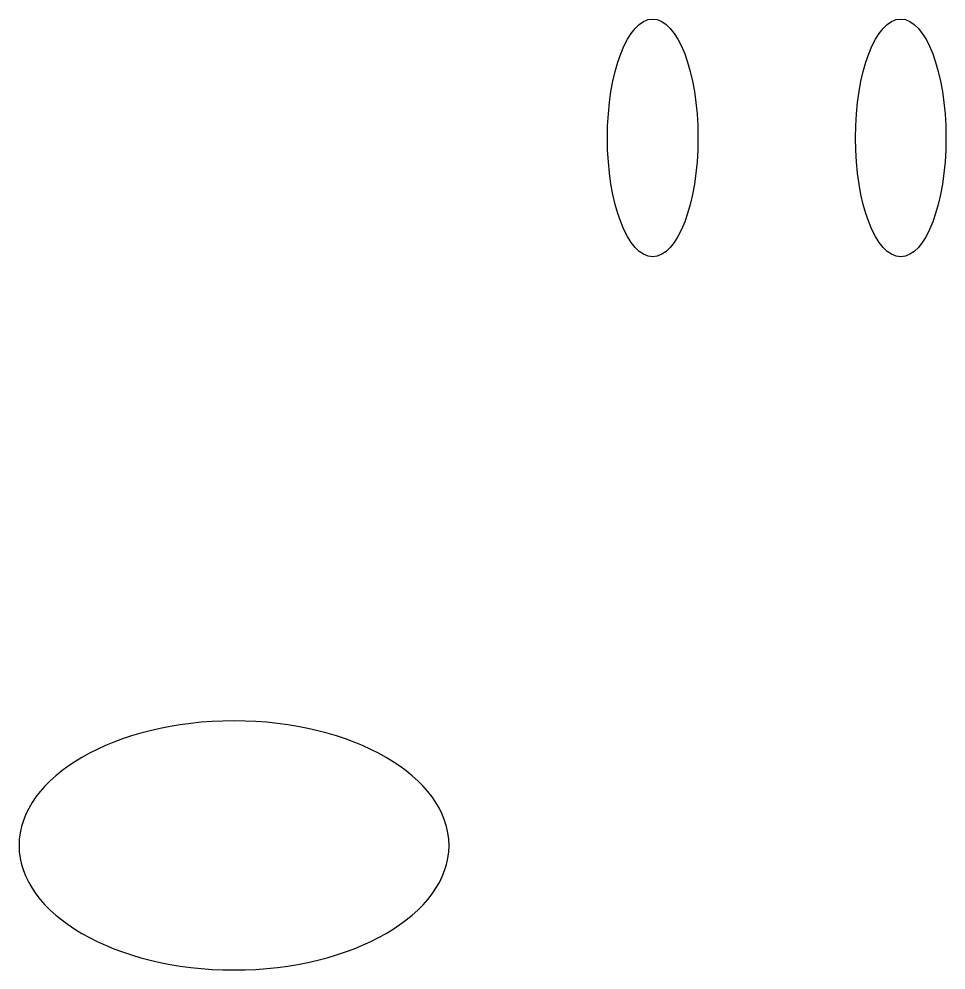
# Model space of a CAD drawing. Header units: centimetres. Extents: x -1.66 to 1.66, y -1.7 to 1.7.
import ezdxf

# ---------------------------------------------------------------- set-up
doc = ezdxf.new("R2010")
doc.units = ezdxf.units.CM
doc.header["$MEASUREMENT"] = 0
doc.layers.add('Camada 1', color=7, linetype='Continuous')

msp = doc.modelspace()

# ---------------------------------------------------------------- linework, layer by layer
at = {"layer": 'Camada 1'}
for centre in [(0.61045, 1.2786), (1.50016, 1.2786)]:
    msp.add_ellipse(centre, major_axis=(0, 0.42616), ratio=0.3810071, dxfattribs=at)
msp.add_open_spline([(-0.12015, -1.25817), (-0.12015, -1.50476), (-0.46543, -1.70476), (-0.89133, -1.70476), (-0.89133, -1.70476), (-1.3172, -1.70476), (-1.66251, -1.50479), (-1.66251, -1.25817), (-1.66251, -1.25817), (-1.66251, -1.01171), (-1.3172, -0.81171), (-0.89133, -0.81171), (-0.89133, -0.81171), (-0.46543, -0.81172), (-0.12015, -1.01171), (-0.12015, -1.25817)], degree=3, knots=[0, 0, 0, 0, 0.2, 0.2, 0.2, 0.2, 0.4, 0.4, 0.4, 0.4, 0.6, 0.6, 0.6, 0.6, 1, 1, 1, 1], dxfattribs=at)

doc.saveas('drawing.dxf')
